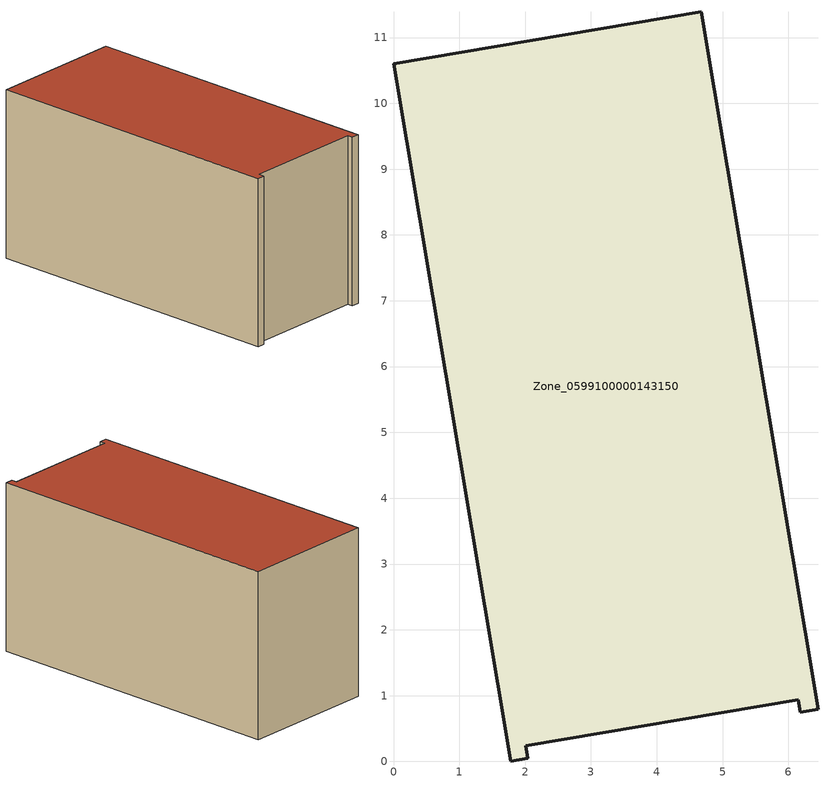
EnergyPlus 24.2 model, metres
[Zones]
Zone_0599100000143150
 floor ground (C_G): 4.68,11.39 6.45,0.79 6.18,0.74 6.15,0.94 2.01,0.24 2.04,0.05 1.78,0 0,10.6 z0
 wall outside (C_F): 1.78,0 2.04,0.05 2.01,0.24 6.15,0.94 6.18,0.74 6.45,0.79 4.68,11.39 0,10.6 1.78,0 z0:5.79
 roof outside (C_R): 4.68,11.39 0,10.6 1.78,0 2.04,0.05 2.01,0.24 6.15,0.94 6.18,0.74 6.45,0.79 z5.79
[BUILDING]
Pand.0599100000143150: North Axis=0; Terrain=City; Loads Convergence Tolerance Value=0.04; Temperature Convergence Tolerance Value=0.4; Solar Distribution=FullExterior; Maximum Number of Warmup Days=25; Minimum Number of Warmup Days=1
[Site:Location]
Rotterdam.The.Hague.AP_ZH_NLD Design_Conditions: Latitude=51.96; Longitude=4.45; Time Zone=1; Elevation=-4.5
[SITE:GROUNDTEMPERATURE:BUILDINGSURFACE]
18, 18, 18, 18, 18, 18, 18, 18, 18, 18, 18, 18
[MATERIAL] Thermal Absorptance=0.9; Solar Absorptance=0.7; Visible Absorptance=0.7
Name | Roughness | Thickness | Conductivity | Density | Specific Heat
G.TI.1992-2005 | MediumSmooth | 0.15 | 0.06 | 540 | 1210
F.TI.1992-2005 | Rough | 0.3 | 0.12 | 1920 | 840
R.TI.1992-2005 | MediumRough | 0.2 | 0.08 | 1500 | 1000
[CONSTRUCTION]
C_G: G.TI.1992-2005
C_F: F.TI.1992-2005
C_R: R.TI.1992-2005
[ZONE]
Zone_0599100000143150: Type=1; Multiplier=1; Ceiling Height=Autocalculate; Volume=Autocalculate; Floor Area=autocalculate; Part of Total Floor Area=Yes
[ZONEINFILTRATION:DESIGNFLOWRATE]
Infil_Zone_0599100000143150: Zone or ZoneList or Space or SpaceList=Zone_0599100000143150; Schedule=AlwaysOn; Design Flow Rate Calculation Method=Flow/Area; Flow Rate per Floor Area=0.0015; Constant Term Coefficient=1; Temperature Term Coefficient=0; Velocity Term Coefficient=0; Velocity Squared Term Coefficient=0
[HVACTEMPLATE:ZONE:IDEALLOADSAIRSYSTEM]
Zone_0599100000143150: Maximum Heating Supply Air Temperature=50; Minimum Cooling Supply Air Temperature=13; Maximum Heating Supply Air Humidity Ratio=0.0156; Minimum Cooling Supply Air Humidity Ratio=0.0077; Heating Limit=NoLimit; Cooling Limit=NoLimit; Dehumidification Control Type=ConstantSensibleHeatRatio; Cooling Sensible Heat Ratio=0.7; Dehumidification Setpoint=60; Humidification Control Type=None; Humidification Setpoint=30; Outdoor Air Method=None; Outdoor Air Flow Rate per Person=0.00944; Outdoor Air Flow Rate per Zone Floor Area=0; Outdoor Air Flow Rate per Zone=0; Demand Controlled Ventilation Type=None; Outdoor Air Economizer Type=NoEconomizer; Heat Recovery Type=None; Sensible Heat Recovery Effectiveness=0.7; Latent Heat Recovery Effectiveness=0.65
[ZONECONTROL:THERMOSTAT]
ThermostatControl_Zone_0599100000143150: Zone or ZoneList=Zone_0599100000143150; Control Type Schedule=DualSetpointControlType; Control 1=Thermostat_Zone_0599100000143150; Temperature Difference Between Cutout And Setpoint=0
[THERMOSTATSETPOINT:DUALSETPOINT]
Thermostat_Zone_0599100000143150: Heating Setpoint Temperature Schedule=HeatingSetpoint_Zone_0599100000143150; Cooling Setpoint Temperature Schedule=CoolingSetpoint_Zone_0599100000143150
[SCHEDULE:COMPACT]
HeatingSetpoint_Zone_0599100000143150: Through: 12/31, For: AllDays, Until: 24:00, 21
CoolingSetpoint_Zone_0599100000143150: Through: 12/31, For: AllDays, Until: 24:00, 24
DualSetpointControlType: Through: 12/31, For: AllDays, Until: 24:00, 4
AlwaysOn: Through: 12/31, For: AllDays, Until: 24:00, 1
